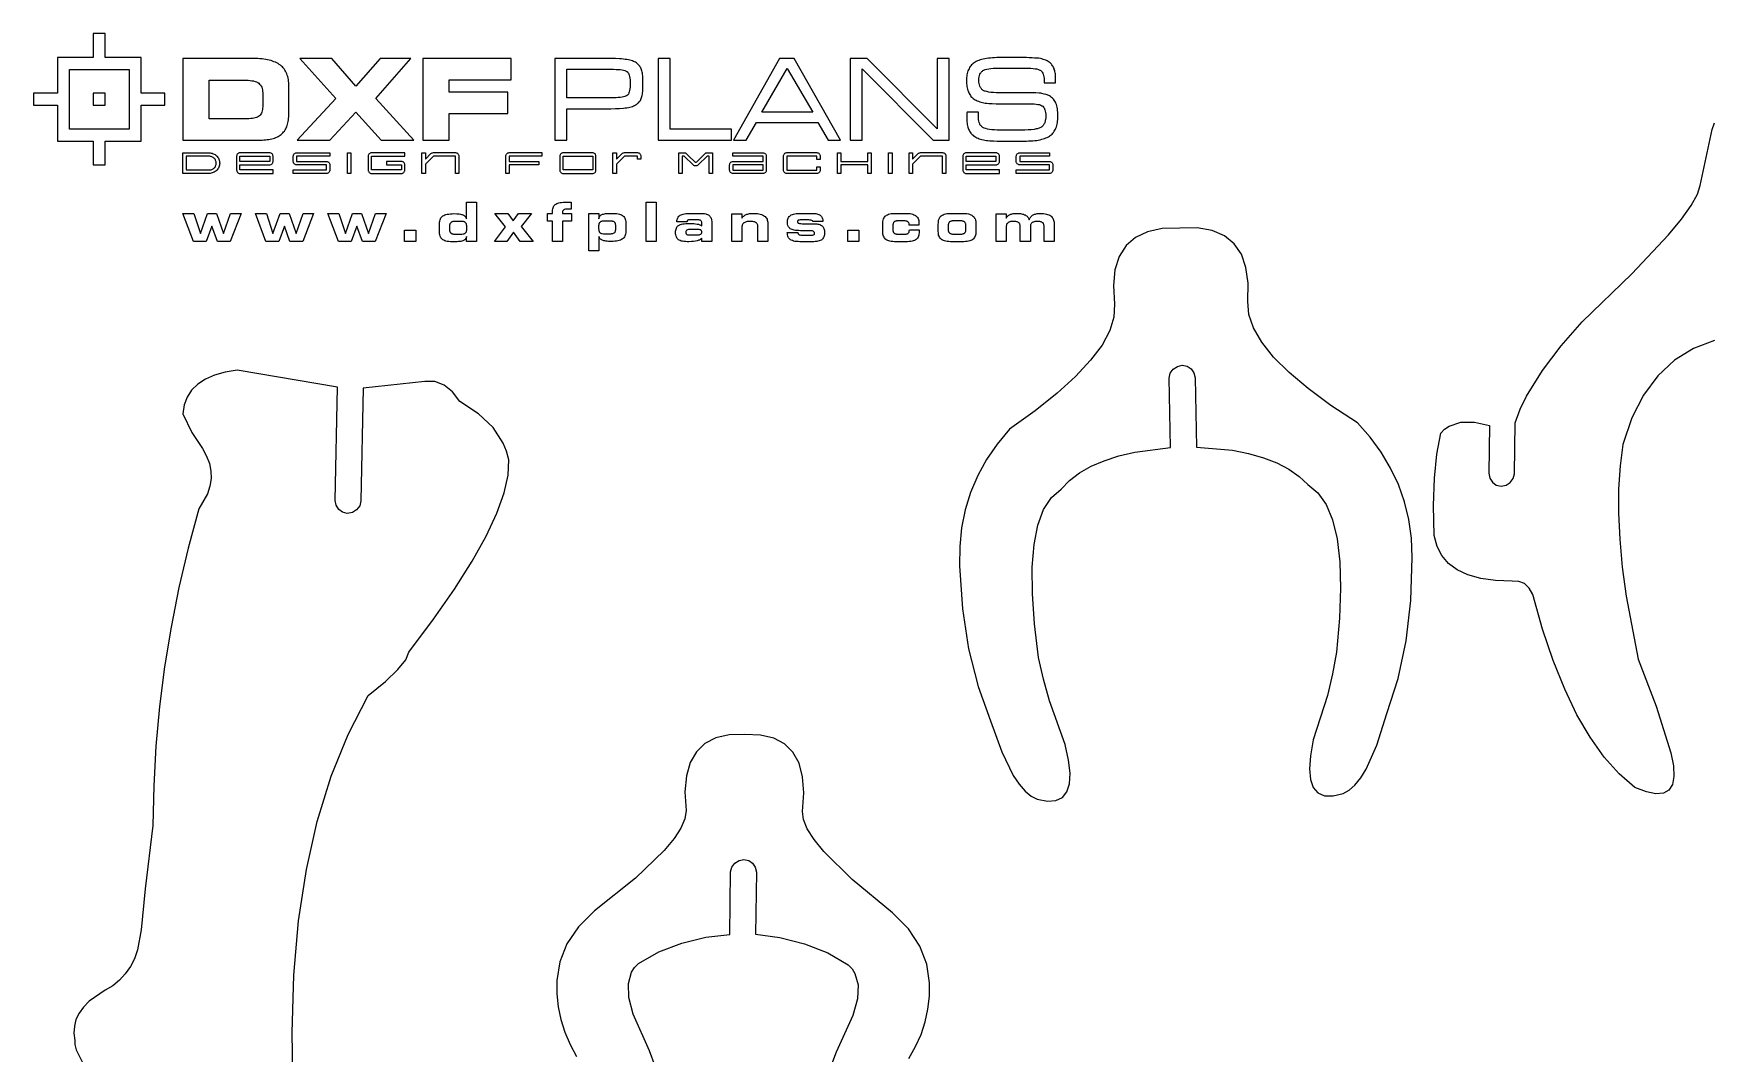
# Model space of a CAD drawing. Extents: x -2 to 290, y 2 to 291.
# Drawn here: x 0.7 to 114.1, y 222 to 290.9 of the extents above; entities that cross this region are included whole.
import ezdxf

# ---------------------------------------------------------------- set-up
doc = ezdxf.new("R2010")
doc.units = 0
doc.layers.add('IMPORT_-_LOGO_PADRAO', color=62, linetype='CONTINUOUS')

msp = doc.modelspace()

# ---------------------------------------------------------------- linework, layer by layer
at = {"layer": 'IMPORT_-_LOGO_PADRAO'}
for points in [[(2.33, 289.28), (2.33, 286.86), (0.72, 286.86), (0.72, 286.05), (2.33, 286.05), (2.33, 283.63), (4.75, 283.63), (4.75, 282.02), (5.56, 282.02), (5.56, 283.63), (7.98, 283.63), (7.98, 286.05), (9.59, 286.05), (9.59, 286.86), (7.98, 286.86), (7.98, 289.28), (5.56, 289.28), (5.56, 290.89), (4.75, 290.89), (4.75, 289.28)], [(63.75, 285.59), (63.74, 285.51), (63.74, 285.46), (63.73, 285.12), (63.73, 285.02), (63.74, 284.92), (63.75, 284.83), (63.76, 284.75), (63.78, 284.66), (63.8, 284.58), (63.82, 284.5), (63.85, 284.43), (63.88, 284.36), (63.92, 284.3), (63.96, 284.23), (64, 284.17), (64.05, 284.12), (64.1, 284.07), (64.15, 284.02), (64.21, 283.97), (64.27, 283.93), (64.34, 283.89), (64.41, 283.86), (64.49, 283.82), (64.57, 283.79), (64.66, 283.76), (64.75, 283.74), (64.85, 283.72), (64.95, 283.7), (65.05, 283.68), (65.16, 283.66), (65.28, 283.65), (65.4, 283.64), (65.53, 283.64), (65.79, 283.63), (67.6, 283.63), (67.76, 283.63), (67.9, 283.64), (68.05, 283.64), (68.19, 283.65), (68.32, 283.67), (68.44, 283.68), (68.56, 283.7), (68.68, 283.72), (68.79, 283.75), (68.89, 283.78), (68.98, 283.81), (69.07, 283.84), (69.16, 283.88), (69.24, 283.92), (69.31, 283.96), (69.37, 284), (69.43, 284.05), (69.49, 284.1), (69.55, 284.16), (69.59, 284.22), (69.64, 284.29), (69.68, 284.36), (69.72, 284.44), (69.75, 284.51), (69.78, 284.6), (69.81, 284.69), (69.83, 284.78), (69.85, 284.88), (69.86, 284.98), (69.87, 285.08), (69.88, 285.19), (69.88, 285.31), (69.88, 285.45), (69.87, 285.58), (69.86, 285.7), (69.85, 285.81), (69.83, 285.92), (69.81, 286.01), (69.78, 286.1), (69.75, 286.18), (69.72, 286.26), (69.68, 286.33), (69.63, 286.4), (69.58, 286.47), (69.52, 286.53), (69.46, 286.58), (69.39, 286.64), (69.31, 286.69), (69.27, 286.71), (69.21, 286.74), (69.16, 286.76), (69.09, 286.78), (68.96, 286.81), (68.8, 286.84), (68.72, 286.86), (68.62, 286.87), (68.4, 286.88), (68.14, 286.89), (67.84, 286.9), (65.93, 286.9), (65.72, 286.9), (65.53, 286.91), (65.36, 286.92), (65.21, 286.94), (65.08, 286.97), (64.97, 287), (64.92, 287.01), (64.88, 287.03), (64.84, 287.05), (64.81, 287.07), (64.78, 287.1), (64.75, 287.12), (64.72, 287.15), (64.69, 287.18), (64.67, 287.22), (64.65, 287.25), (64.61, 287.33), (64.59, 287.42), (64.57, 287.52), (64.55, 287.62), (64.55, 287.74), (64.55, 287.85), (64.57, 287.96), (64.59, 288.05), (64.62, 288.14), (64.65, 288.21), (64.67, 288.25), (64.7, 288.28), (64.72, 288.31), (64.75, 288.34), (64.78, 288.36), (64.81, 288.39), (64.85, 288.41), (64.89, 288.43), (64.98, 288.46), (65.09, 288.49), (65.21, 288.52), (65.35, 288.54), (65.51, 288.55), (65.69, 288.56), (65.88, 288.56), (67.7, 288.56), (67.89, 288.56), (68.06, 288.55), (68.22, 288.54), (68.35, 288.52), (68.47, 288.5), (68.57, 288.47), (68.62, 288.45), (68.66, 288.43), (68.69, 288.41), (68.72, 288.39), (68.75, 288.37), (68.78, 288.35), (68.8, 288.32), (68.82, 288.29), (68.86, 288.22), (68.89, 288.14), (68.92, 288.06), (68.94, 287.96), (68.95, 287.85), (68.95, 287.73), (68.95, 287.57), (69.73, 287.57), (69.73, 287.81), (69.73, 287.9), (69.73, 288), (69.72, 288.09), (69.71, 288.17), (69.7, 288.25), (69.68, 288.33), (69.67, 288.4), (69.64, 288.47), (69.62, 288.54), (69.59, 288.6), (69.56, 288.66), (69.52, 288.72), (69.48, 288.78), (69.44, 288.83), (69.4, 288.88), (69.35, 288.92), (69.29, 288.97), (69.22, 289.01), (69.15, 289.05), (69.07, 289.09), (68.98, 289.12), (68.89, 289.15), (68.8, 289.18), (68.7, 289.2), (68.59, 289.22), (68.45, 289.23), (68.31, 289.24), (68.14, 289.26), (67.95, 289.26), (67.75, 289.27), (67.29, 289.28), (66.08, 289.28), (65.76, 289.27), (65.61, 289.26), (65.47, 289.25), (65.33, 289.24), (65.2, 289.23), (65.07, 289.21), (64.95, 289.19), (64.84, 289.16), (64.73, 289.14), (64.63, 289.11), (64.54, 289.08), (64.45, 289.04), (64.37, 289.01), (64.3, 288.97), (64.23, 288.92), (64.17, 288.88), (64.11, 288.83), (64.05, 288.78), (64, 288.72), (63.96, 288.66), (63.91, 288.59), (63.88, 288.52), (63.84, 288.45), (63.81, 288.37), (63.78, 288.29), (63.76, 288.2), (63.74, 288.11), (63.73, 288.02), (63.72, 287.92), (63.71, 287.82), (63.71, 287.71), (63.71, 287.6), (63.72, 287.5), (63.73, 287.41), (63.74, 287.31), (63.76, 287.22), (63.78, 287.14), (63.8, 287.06), (63.83, 286.98), (63.86, 286.91), (63.89, 286.84), (63.93, 286.77), (63.97, 286.71), (64.01, 286.65), (64.06, 286.6), (64.11, 286.55), (64.17, 286.51), (64.23, 286.46), (64.29, 286.42), (64.36, 286.39), (64.43, 286.35), (64.51, 286.32), (64.6, 286.29), (64.69, 286.26), (64.78, 286.24), (64.88, 286.22), (64.98, 286.2), (65.09, 286.19), (65.21, 286.17), (65.33, 286.16), (65.45, 286.16), (65.71, 286.15), (67.97, 286.15), (68.13, 286.15), (68.28, 286.14), (68.41, 286.13), (68.53, 286.11), (68.64, 286.09), (68.72, 286.06), (68.8, 286.02), (68.83, 286), (68.86, 285.98), (68.91, 285.93), (68.95, 285.88), (68.98, 285.81), (69.01, 285.74), (69.03, 285.65), (69.05, 285.56), (69.06, 285.45), (69.06, 285.34), (69.06, 285.2), (69.04, 285.08), (69.03, 285.02), (69.02, 284.96), (69, 284.91), (68.99, 284.86), (68.97, 284.81), (68.94, 284.77), (68.92, 284.73), (68.89, 284.69), (68.86, 284.66), (68.83, 284.62), (68.8, 284.59), (68.76, 284.57), (68.72, 284.54), (68.67, 284.52), (68.62, 284.5), (68.56, 284.48), (68.5, 284.46), (68.42, 284.45), (68.27, 284.42), (68.08, 284.4), (67.88, 284.38), (67.65, 284.37), (67.4, 284.37), (66, 284.37), (65.79, 284.37), (65.6, 284.38), (65.42, 284.39), (65.27, 284.41), (65.13, 284.44), (65.01, 284.47), (64.91, 284.51), (64.86, 284.53), (64.82, 284.55), (64.78, 284.57), (64.75, 284.6), (64.72, 284.63), (64.69, 284.66), (64.66, 284.69), (64.64, 284.73), (64.62, 284.76), (64.6, 284.8), (64.58, 284.85), (64.56, 284.89), (64.54, 284.98), (64.52, 285.09), (64.52, 285.2), (64.53, 285.41), (64.53, 285.59)], [(3.14, 288.47), (4.75, 288.47), (5.56, 288.47), (7.17, 288.47), (7.17, 286.86), (7.17, 286.05), (7.17, 284.44), (5.56, 284.44), (4.75, 284.44), (3.14, 284.44), (3.14, 286.05), (3.14, 286.86)], [(15.55, 289.21), (10.8, 289.21), (10.8, 283.7), (16.03, 283.7), (16.15, 283.7), (16.27, 283.71), (16.39, 283.71), (16.5, 283.73), (16.6, 283.74), (16.7, 283.76), (16.8, 283.78), (16.89, 283.81), (16.98, 283.83), (17.07, 283.87), (17.15, 283.9), (17.23, 283.94), (17.3, 283.98), (17.37, 284.03), (17.43, 284.08), (17.49, 284.13), (17.55, 284.19), (17.6, 284.25), (17.65, 284.31), (17.7, 284.38), (17.74, 284.45), (17.78, 284.52), (17.81, 284.6), (17.84, 284.69), (17.87, 284.77), (17.89, 284.86), (17.91, 284.96), (17.93, 285.06), (17.94, 285.16), (17.95, 285.27), (17.96, 285.38), (17.96, 285.49), (17.96, 287.34), (17.96, 287.46), (17.95, 287.57), (17.94, 287.68), (17.92, 287.79), (17.9, 287.89), (17.88, 287.99), (17.85, 288.09), (17.82, 288.18), (17.78, 288.26), (17.73, 288.35), (17.69, 288.43), (17.63, 288.5), (17.58, 288.57), (17.52, 288.64), (17.45, 288.7), (17.38, 288.76), (17.31, 288.81), (17.23, 288.86), (17.14, 288.91), (17.05, 288.95), (16.95, 288.99), (16.85, 289.03), (16.75, 289.07), (16.63, 289.09), (16.52, 289.12), (16.4, 289.14), (16.27, 289.16), (16.14, 289.18), (16, 289.19), (15.86, 289.2), (15.71, 289.21)], [(18.51, 283.7), (20.73, 283.7), (22.47, 285.58), (24.18, 283.7), (26.39, 283.7), (23.83, 286.5), (26.18, 289.21), (24.11, 289.21), (22.47, 287.33), (20.85, 289.21), (18.7, 289.21), (21.13, 286.5)], [(32.97, 287.76), (32.97, 289.21), (27, 289.21), (27, 283.7), (28.77, 283.7), (28.77, 285.5), (32.73, 285.5), (32.73, 286.93), (28.77, 286.93), (28.77, 287.76)], [(36.72, 283.7), (36.72, 285.81), (39.69, 285.81), (40, 285.82), (40.29, 285.83), (40.54, 285.85), (40.66, 285.87), (40.77, 285.88), (40.88, 285.9), (40.98, 285.93), (41.07, 285.95), (41.15, 285.97), (41.23, 286), (41.3, 286.03), (41.36, 286.07), (41.42, 286.1), (41.47, 286.14), (41.52, 286.18), (41.57, 286.22), (41.61, 286.27), (41.65, 286.33), (41.69, 286.38), (41.72, 286.44), (41.75, 286.51), (41.77, 286.57), (41.79, 286.65), (41.81, 286.72), (41.83, 286.8), (41.84, 286.88), (41.85, 286.97), (41.85, 287.06), (41.85, 287.15), (41.85, 287.86), (41.85, 287.95), (41.85, 288.04), (41.84, 288.13), (41.83, 288.21), (41.81, 288.29), (41.79, 288.37), (41.77, 288.44), (41.75, 288.51), (41.72, 288.57), (41.68, 288.63), (41.65, 288.69), (41.61, 288.74), (41.57, 288.79), (41.52, 288.83), (41.47, 288.88), (41.42, 288.91), (41.36, 288.95), (41.3, 288.98), (41.23, 289.01), (41.15, 289.04), (41.06, 289.07), (40.97, 289.09), (40.88, 289.11), (40.77, 289.13), (40.66, 289.15), (40.54, 289.17), (40.42, 289.18), (40.28, 289.19), (40, 289.2), (39.69, 289.21), (35.91, 289.21), (35.91, 283.7)], [(36.72, 286.56), (36.72, 288.48), (39.88, 288.48), (40.05, 288.47), (40.2, 288.47), (40.33, 288.46), (40.45, 288.44), (40.56, 288.42), (40.65, 288.39), (40.72, 288.36), (40.76, 288.34), (40.78, 288.32), (40.81, 288.3), (40.83, 288.28), (40.86, 288.25), (40.88, 288.22), (40.91, 288.16), (40.94, 288.08), (40.96, 287.99), (40.98, 287.89), (40.99, 287.77), (40.99, 287.65), (40.99, 287.39), (40.99, 287.27), (40.98, 287.15), (40.96, 287.05), (40.94, 286.96), (40.91, 286.88), (40.88, 286.81), (40.86, 286.78), (40.83, 286.76), (40.81, 286.73), (40.78, 286.71), (40.76, 286.69), (40.72, 286.68), (40.65, 286.65), (40.56, 286.62), (40.45, 286.6), (40.33, 286.58), (40.2, 286.57), (40.05, 286.56), (39.88, 286.56)], [(42.89, 283.7), (47.85, 283.7), (47.85, 284.43), (43.71, 284.43), (43.71, 289.21), (42.89, 289.21)], [(47.97, 283.7), (48.84, 283.7), (49.52, 284.88), (53.68, 284.88), (54.38, 283.7), (55.2, 283.7), (52.07, 289.21), (51.09, 289.21)], [(49.88, 285.59), (51.59, 288.53), (53.33, 285.59)], [(56.67, 283.7), (56.67, 288.52), (61.46, 283.7), (62.53, 283.7), (62.53, 289.21), (61.72, 289.21), (61.72, 284.46), (57.01, 289.21), (55.86, 289.21), (55.86, 283.7)], [(15.06, 287.74), (15.2, 287.74), (15.33, 287.73), (15.46, 287.71), (15.57, 287.69), (15.67, 287.66), (15.76, 287.63), (15.85, 287.58), (15.92, 287.54), (15.98, 287.48), (16.04, 287.42), (16.08, 287.35), (16.12, 287.28), (16.15, 287.19), (16.17, 287.1), (16.18, 287.01), (16.19, 286.9), (16.19, 285.95), (16.18, 285.85), (16.17, 285.76), (16.16, 285.67), (16.13, 285.59), (16.1, 285.51), (16.06, 285.45), (16.02, 285.39), (15.97, 285.34), (15.91, 285.29), (15.84, 285.25), (15.77, 285.22), (15.68, 285.19), (15.59, 285.17), (15.49, 285.15), (15.38, 285.15), (15.26, 285.14), (12.57, 285.14), (12.57, 287.74)], [(4.75, 286.86), (4.75, 286.05), (5.56, 286.05), (5.56, 286.86)], [(10.8, 282.84), (11.03, 282.84), (12.57, 282.84), (12.57, 282.84), (12.64, 282.83), (12.71, 282.82), (12.78, 282.81), (12.85, 282.78), (12.91, 282.75), (12.97, 282.72), (13.02, 282.68), (13.08, 282.63), (13.12, 282.59), (13.16, 282.53), (13.2, 282.47), (13.23, 282.41), (13.25, 282.35), (13.27, 282.28), (13.28, 282.21), (13.29, 282.14), (13.28, 282.07), (13.27, 282), (13.25, 281.94), (13.23, 281.87), (13.2, 281.81), (13.16, 281.75), (13.12, 281.7), (13.08, 281.65), (13.02, 281.61), (12.97, 281.57), (12.91, 281.53), (12.85, 281.5), (12.78, 281.48), (12.71, 281.46), (12.64, 281.45), (12.57, 281.45), (12.57, 281.45), (10.8, 281.45), (10.8, 281.68), (10.8, 282.61)], [(12.57, 282.61), (11.03, 282.61), (11.03, 281.68), (12.57, 281.68), (12.62, 281.68), (12.66, 281.69), (12.71, 281.7), (12.76, 281.71), (12.8, 281.73), (12.84, 281.76), (12.87, 281.78), (12.91, 281.81), (12.94, 281.85), (12.97, 281.88), (12.99, 281.92), (13.01, 281.96), (13.03, 282), (13.04, 282.05), (13.05, 282.1), (13.05, 282.14), (13.05, 282.19), (13.04, 282.24), (13.03, 282.28), (13.01, 282.33), (12.99, 282.37), (12.97, 282.4), (12.94, 282.44), (12.91, 282.47), (12.87, 282.5), (12.84, 282.53), (12.8, 282.55), (12.76, 282.57), (12.71, 282.59), (12.66, 282.6), (12.62, 282.61)], [(14.42, 281.68), (14.43, 281.63), (14.44, 281.59), (14.46, 281.55), (14.49, 281.51), (14.52, 281.49), (14.56, 281.47), (14.6, 281.45), (14.65, 281.45), (16.89, 281.45), (16.89, 281.68), (14.88, 281.68), (14.65, 281.68), (14.65, 281.91), (14.65, 282.03), (16.65, 282.03), (16.66, 282.03), (16.66, 282.03), (16.7, 282.03), (16.75, 282.05), (16.79, 282.07), (16.82, 282.1), (16.85, 282.13), (16.87, 282.17), (16.88, 282.21), (16.89, 282.26), (16.89, 282.61), (16.89, 282.61), (16.88, 282.66), (16.87, 282.7), (16.85, 282.74), (16.82, 282.77), (16.79, 282.8), (16.75, 282.82), (16.7, 282.83), (16.66, 282.84), (14.65, 282.84), (14.6, 282.83), (14.56, 282.82), (14.52, 282.8), (14.49, 282.77), (14.46, 282.74), (14.44, 282.7), (14.43, 282.66), (14.42, 282.61), (14.42, 282.61)], [(16.66, 282.61), (16.66, 282.61), (16.66, 282.49), (16.66, 282.38), (16.66, 282.26), (16.43, 282.26), (14.65, 282.26), (14.65, 282.38), (14.65, 282.61), (14.65, 282.61), (14.88, 282.61), (16.43, 282.61)], [(18.25, 282.61), (18.26, 282.66), (18.27, 282.7), (18.29, 282.74), (18.32, 282.77), (18.35, 282.8), (18.39, 282.82), (18.43, 282.83), (18.48, 282.84), (20.71, 282.84), (20.71, 282.61), (18.71, 282.61), (18.48, 282.61), (18.48, 282.49), (18.48, 282.38), (18.48, 282.26), (18.48, 282.26), (18.71, 282.26), (20.48, 282.26), (20.49, 282.26), (20.53, 282.25), (20.58, 282.24), (20.62, 282.22), (20.65, 282.19), (20.68, 282.16), (20.7, 282.12), (20.71, 282.07), (20.72, 282.03), (20.72, 282.02), (20.72, 281.68), (20.71, 281.63), (20.7, 281.59), (20.68, 281.55), (20.65, 281.51), (20.62, 281.49), (20.58, 281.46), (20.53, 281.45), (20.49, 281.45), (18.25, 281.45), (18.25, 281.68), (20.26, 281.68), (20.49, 281.68), (20.49, 281.8), (20.49, 281.9), (20.49, 282.02), (20.49, 282.03), (20.26, 282.03), (18.49, 282.03), (18.48, 282.03), (18.48, 282.03), (18.43, 282.03), (18.39, 282.05), (18.35, 282.07), (18.32, 282.1), (18.29, 282.13), (18.27, 282.17), (18.26, 282.21), (18.25, 282.26), (18.25, 282.26)], [(21.91, 282.84), (22.13, 282.84), (22.13, 281.45), (21.91, 281.45)], [(23.31, 281.68), (23.31, 281.63), (23.33, 281.59), (23.35, 281.55), (23.38, 281.51), (23.41, 281.49), (23.45, 281.46), (23.49, 281.45), (23.54, 281.45), (23.54, 281.45), (25.54, 281.45), (25.55, 281.45), (25.6, 281.45), (25.64, 281.46), (25.68, 281.49), (25.71, 281.51), (25.74, 281.55), (25.76, 281.59), (25.78, 281.63), (25.78, 281.68), (25.78, 282.03), (25.78, 282.07), (25.76, 282.12), (25.74, 282.16), (25.71, 282.19), (25.68, 282.22), (25.64, 282.24), (25.6, 282.25), (25.55, 282.26), (25.55, 282.26), (24.55, 282.26), (24.55, 282.03), (25.32, 282.03), (25.55, 282.03), (25.55, 281.9), (25.55, 281.8), (25.55, 281.68), (23.54, 281.68), (23.54, 281.68), (23.54, 281.9), (23.54, 282.38), (23.54, 282.61), (23.54, 282.61), (23.77, 282.61), (25.78, 282.61), (25.78, 282.84), (23.54, 282.84), (23.54, 282.84), (23.49, 282.83), (23.45, 282.82), (23.41, 282.8), (23.38, 282.77), (23.35, 282.74), (23.33, 282.7), (23.31, 282.66), (23.31, 282.61)], [(27.71, 282.62), (27.17, 282.07), (27.17, 281.45), (26.94, 281.45), (26.94, 282.84), (27.17, 282.84), (27.17, 282.4), (27.55, 282.79), (27.58, 282.81), (27.62, 282.83), (27.66, 282.84), (27.72, 282.85), (29.2, 282.85), (29.25, 282.84), (29.29, 282.83), (29.33, 282.81), (29.36, 282.78), (29.39, 282.75), (29.41, 282.71), (29.43, 282.66), (29.43, 282.62), (29.43, 281.45), (29.2, 281.45), (29.2, 282.39), (29.2, 282.62), (28.97, 282.62), (27.85, 282.62)], [(32.61, 282.62), (32.61, 282.66), (32.63, 282.71), (32.65, 282.75), (32.68, 282.78), (32.71, 282.81), (32.75, 282.83), (32.79, 282.84), (32.84, 282.85), (35.04, 282.85), (35.04, 282.62), (33.07, 282.62), (32.84, 282.62), (32.84, 282.39), (32.84, 282.25), (34.83, 282.25), (34.83, 282.03), (32.84, 282.03), (32.84, 281.45), (32.61, 281.45)], [(38.69, 282.62), (38.69, 282.66), (38.67, 282.7), (38.65, 282.74), (38.63, 282.77), (38.59, 282.8), (38.55, 282.82), (38.51, 282.83), (38.47, 282.84), (36.48, 282.84), (36.43, 282.83), (36.39, 282.82), (36.35, 282.8), (36.32, 282.77), (36.29, 282.74), (36.27, 282.7), (36.25, 282.66), (36.25, 282.62), (36.25, 282.62), (36.25, 281.68), (36.25, 281.63), (36.26, 281.59), (36.29, 281.55), (36.31, 281.51), (36.35, 281.49), (36.39, 281.47), (36.43, 281.45), (36.48, 281.45), (38.47, 281.45), (38.51, 281.45), (38.55, 281.47), (38.59, 281.49), (38.63, 281.51), (38.66, 281.55), (38.68, 281.59), (38.69, 281.63), (38.69, 281.68), (38.69, 282.61)], [(36.48, 281.68), (36.48, 281.91), (36.48, 282.38), (36.48, 282.61), (36.7, 282.61), (38.24, 282.61), (38.47, 282.61), (38.47, 282.38), (38.47, 281.91), (38.47, 281.68), (38.24, 281.68), (36.7, 281.68)], [(40.72, 282.62), (40.61, 282.62), (40.07, 282.07), (40.07, 281.92), (40.07, 281.82), (40.07, 281.45), (39.84, 281.45), (39.84, 282.84), (39.92, 282.84), (39.99, 282.84), (40.07, 282.84), (40.07, 282.4), (40.45, 282.79), (40.48, 282.81), (40.52, 282.83), (40.56, 282.84), (40.62, 282.85), (40.72, 282.85), (40.86, 282.85), (41.49, 282.85), (41.54, 282.84), (41.58, 282.83), (41.62, 282.81), (41.65, 282.78), (41.68, 282.75), (41.7, 282.71), (41.72, 282.66), (41.72, 282.62), (41.72, 282.4), (41.49, 282.4), (41.49, 282.48), (41.49, 282.62), (41.26, 282.62), (40.86, 282.62), (40.75, 282.62)], [(44.73, 282.83), (44.96, 282.62), (44.96, 282.62), (44.96, 282.61), (45.36, 282.24), (45.39, 282.21), (45.41, 282.2), (45.42, 282.2), (45.43, 282.2), (45.45, 282.21), (45.49, 282.24), (46.11, 282.83), (46.11, 282.84), (46.34, 282.84), (46.57, 282.84), (46.57, 281.45), (46.34, 281.45), (46.34, 282.61), (46.34, 282.62), (46.21, 282.62), (45.58, 282.02), (45.55, 281.99), (45.51, 281.97), (45.47, 281.96), (45.42, 281.95), (45.38, 281.96), (45.34, 281.97), (45.3, 281.99), (45.26, 282.02), (44.64, 282.61), (44.51, 282.61), (44.51, 281.45), (44.51, 281.44), (44.28, 281.44), (44.28, 282.83), (44.51, 282.83)], [(47.94, 282.84), (49.97, 282.84), (50.01, 282.83), (50.06, 282.82), (50.09, 282.8), (50.13, 282.77), (50.16, 282.74), (50.18, 282.7), (50.19, 282.66), (50.19, 282.61), (50.19, 282.6), (50.19, 281.67), (50.19, 281.67), (50.19, 281.62), (50.18, 281.58), (50.16, 281.54), (50.13, 281.51), (50.09, 281.48), (50.06, 281.46), (50.01, 281.44), (49.97, 281.44), (47.94, 281.44), (47.9, 281.44), (47.85, 281.46), (47.81, 281.48), (47.78, 281.51), (47.75, 281.54), (47.73, 281.58), (47.72, 281.62), (47.71, 281.67), (47.71, 282.03), (47.72, 282.07), (47.73, 282.12), (47.75, 282.16), (47.78, 282.19), (47.81, 282.22), (47.85, 282.24), (47.9, 282.25), (47.94, 282.26), (47.94, 282.26), (49.97, 282.26), (49.97, 282.38), (49.97, 282.61), (49.74, 282.61), (47.94, 282.61)], [(53.83, 281.68), (53.83, 281.67), (53.83, 281.62), (53.81, 281.58), (53.79, 281.54), (53.76, 281.51), (53.73, 281.48), (53.69, 281.46), (53.65, 281.44), (53.6, 281.44), (51.58, 281.44), (51.53, 281.44), (51.49, 281.46), (51.45, 281.48), (51.42, 281.51), (51.39, 281.54), (51.37, 281.58), (51.35, 281.62), (51.35, 281.67), (51.35, 281.68), (51.35, 282.62), (51.35, 282.66), (51.37, 282.71), (51.39, 282.75), (51.42, 282.78), (51.45, 282.81), (51.49, 282.83), (51.53, 282.84), (51.58, 282.85), (53.6, 282.85), (53.65, 282.84), (53.69, 282.83), (53.73, 282.81), (53.76, 282.78), (53.79, 282.75), (53.81, 282.71), (53.83, 282.66), (53.83, 282.62), (53.83, 282.61), (53.83, 282.39), (53.6, 282.39), (53.6, 282.39), (53.6, 282.61), (53.6, 282.61), (53.6, 282.62), (53.37, 282.62), (51.81, 282.62), (51.58, 282.62), (51.58, 282.39), (51.58, 281.9), (51.58, 281.68), (51.58, 281.67), (51.81, 281.67), (53.37, 281.67), (53.6, 281.67), (53.6, 281.68), (53.6, 281.68), (53.6, 281.9), (53.6, 281.9), (53.83, 281.9)], [(57.04, 282.03), (55.23, 282.03), (55.23, 281.45), (55, 281.45), (55, 282.84), (55.23, 282.84), (55.23, 282.26), (57.04, 282.26), (57.04, 282.84), (57.27, 282.84), (57.27, 281.45), (57.04, 281.45)], [(58.45, 282.84), (58.68, 282.84), (58.68, 281.45), (58.45, 281.45)], [(60.76, 282.62), (60.75, 282.62), (60.6, 282.62), (60.06, 282.07), (60.06, 281.89), (60.06, 281.82), (60.06, 281.45), (59.83, 281.45), (59.83, 282.84), (59.91, 282.84), (59.99, 282.84), (60.06, 282.84), (60.06, 282.4), (60.45, 282.79), (60.48, 282.81), (60.51, 282.83), (60.56, 282.84), (60.61, 282.85), (60.76, 282.85), (60.85, 282.85), (62.09, 282.85), (62.14, 282.84), (62.18, 282.83), (62.22, 282.81), (62.26, 282.78), (62.28, 282.75), (62.31, 282.71), (62.32, 282.66), (62.32, 282.62), (62.32, 281.45), (62.09, 281.45), (62.09, 282.39), (62.09, 282.62), (61.87, 282.62), (60.85, 282.62)], [(63.46, 281.68), (63.47, 281.63), (63.48, 281.59), (63.5, 281.55), (63.53, 281.51), (63.57, 281.49), (63.6, 281.47), (63.65, 281.45), (63.69, 281.45), (65.93, 281.45), (65.93, 281.68), (63.92, 281.68), (63.69, 281.68), (63.69, 281.91), (63.69, 282.03), (65.7, 282.03), (65.7, 282.03), (65.7, 282.03), (65.75, 282.03), (65.79, 282.05), (65.83, 282.07), (65.86, 282.1), (65.89, 282.13), (65.91, 282.17), (65.93, 282.21), (65.93, 282.26), (65.93, 282.61), (65.93, 282.61), (65.93, 282.66), (65.91, 282.7), (65.89, 282.74), (65.86, 282.77), (65.83, 282.8), (65.79, 282.82), (65.75, 282.83), (65.7, 282.84), (63.69, 282.84), (63.65, 282.83), (63.6, 282.82), (63.57, 282.8), (63.53, 282.77), (63.5, 282.74), (63.48, 282.7), (63.47, 282.66), (63.46, 282.61), (63.46, 282.61), (63.46, 282.61)], [(65.7, 282.61), (65.7, 282.61), (65.7, 282.49), (65.7, 282.38), (65.7, 282.26), (65.47, 282.26), (63.69, 282.26), (63.69, 282.38), (63.69, 282.61), (63.69, 282.61), (63.92, 282.61), (65.47, 282.61)], [(67.07, 282.61), (67.08, 282.66), (67.09, 282.7), (67.11, 282.74), (67.14, 282.77), (67.17, 282.8), (67.21, 282.82), (67.25, 282.83), (67.3, 282.84), (69.31, 282.84), (69.31, 282.61), (67.53, 282.61), (67.3, 282.61), (67.3, 282.49), (67.3, 282.38), (67.3, 282.26), (67.3, 282.26), (67.53, 282.26), (69.3, 282.26), (69.31, 282.26), (69.35, 282.25), (69.4, 282.24), (69.44, 282.22), (69.47, 282.19), (69.5, 282.16), (69.52, 282.12), (69.53, 282.07), (69.54, 282.03), (69.54, 282.02), (69.54, 281.68), (69.53, 281.63), (69.52, 281.59), (69.5, 281.55), (69.47, 281.51), (69.44, 281.49), (69.4, 281.46), (69.35, 281.45), (69.31, 281.45), (67.07, 281.45), (67.07, 281.68), (69.08, 281.68), (69.31, 281.68), (69.31, 281.8), (69.31, 281.9), (69.31, 282.02), (69.31, 282.03), (69.08, 282.03), (67.31, 282.03), (67.3, 282.03), (67.3, 282.03), (67.25, 282.03), (67.21, 282.05), (67.17, 282.07), (67.14, 282.1), (67.11, 282.13), (67.09, 282.17), (67.07, 282.21), (67.07, 282.26), (67.07, 282.26), (67.07, 282.26)], [(47.94, 282.03), (47.94, 282.03), (47.94, 281.9), (47.94, 281.8), (47.94, 281.67), (48.17, 281.67), (49.74, 281.67), (49.97, 281.67), (49.97, 281.9), (49.97, 282.03), (48.17, 282.03)], [(29.95, 278.38), (29.95, 279.5), (30.62, 279.5), (30.62, 276.86), (29.95, 276.86), (29.95, 277.19), (29.94, 277.14), (29.93, 277.1), (29.91, 277.06), (29.89, 277.02), (29.86, 276.99), (29.82, 276.96), (29.78, 276.93), (29.74, 276.91), (29.69, 276.89), (29.63, 276.87), (29.56, 276.86), (29.49, 276.85), (29.41, 276.84), (29.32, 276.83), (29.22, 276.83), (29.12, 276.82), (28.99, 276.83), (28.86, 276.83), (28.75, 276.84), (28.65, 276.86), (28.56, 276.88), (28.48, 276.9), (28.41, 276.93), (28.35, 276.97), (28.3, 277.01), (28.26, 277.05), (28.22, 277.1), (28.19, 277.16), (28.16, 277.22), (28.14, 277.29), (28.13, 277.37), (28.13, 277.45), (28.13, 278.07), (28.13, 278.15), (28.14, 278.23), (28.16, 278.31), (28.19, 278.37), (28.22, 278.44), (28.26, 278.49), (28.3, 278.54), (28.35, 278.58), (28.41, 278.61), (28.48, 278.64), (28.56, 278.67), (28.65, 278.69), (28.75, 278.7), (28.86, 278.72), (28.98, 278.72), (29.1, 278.73), (29.3, 278.72), (29.39, 278.71), (29.46, 278.71), (29.54, 278.7), (29.6, 278.68), (29.66, 278.67), (29.71, 278.65), (29.75, 278.63), (29.79, 278.6), (29.83, 278.57), (29.86, 278.54), (29.89, 278.51), (29.91, 278.47), (29.93, 278.43)], [(36.42, 276.86), (35.75, 276.86), (35.75, 278.22), (35.42, 278.22), (35.42, 278.73), (35.75, 278.73), (35.75, 278.79), (35.75, 278.88), (35.76, 278.97), (35.77, 279.05), (35.79, 279.12), (35.82, 279.19), (35.85, 279.25), (35.89, 279.3), (35.93, 279.34), (35.98, 279.38), (36.04, 279.41), (36.11, 279.44), (36.19, 279.46), (36.27, 279.48), (36.36, 279.49), (36.47, 279.5), (36.58, 279.5), (37.01, 279.5), (37.01, 279.03), (36.99, 279.03), (36.83, 279.04), (36.73, 279.04), (36.64, 279.03), (36.57, 279.01), (36.54, 279), (36.51, 278.98), (36.49, 278.97), (36.47, 278.95), (36.46, 278.93), (36.44, 278.9), (36.43, 278.88), (36.43, 278.85), (36.42, 278.82), (36.42, 278.79), (36.42, 278.75), (36.42, 278.73), (37.04, 278.73), (37.04, 278.22), (36.42, 278.22)], [(42.76, 276.86), (42.09, 276.86), (42.09, 279.5), (42.76, 279.5)], [(11.51, 276.86), (10.8, 278.73), (11.54, 278.73), (11.98, 277.4), (12.47, 278.73), (13.07, 278.73), (13.54, 277.4), (14.01, 278.73), (14.73, 278.73), (14, 276.86), (13.13, 276.86), (12.76, 277.89), (12.37, 276.86)], [(16.4, 276.86), (15.69, 278.73), (16.44, 278.73), (16.88, 277.4), (17.36, 278.73), (17.97, 278.73), (18.44, 277.4), (18.91, 278.73), (19.62, 278.73), (18.9, 276.86), (18.02, 276.86), (17.66, 277.89), (17.27, 276.86)], [(21.3, 276.86), (20.59, 278.73), (21.33, 278.73), (21.77, 277.4), (22.26, 278.73), (22.86, 278.73), (23.33, 277.4), (23.8, 278.73), (24.52, 278.73), (23.79, 276.86), (22.92, 276.86), (22.55, 277.89), (22.16, 276.86)], [(29.53, 277.34), (29.64, 277.34), (29.73, 277.36), (29.77, 277.37), (29.81, 277.38), (29.84, 277.4), (29.86, 277.41), (29.89, 277.43), (29.9, 277.45), (29.92, 277.48), (29.94, 277.51), (29.95, 277.54), (29.95, 277.58), (29.96, 277.61), (29.96, 277.65), (29.96, 277.88), (29.96, 277.92), (29.95, 277.96), (29.95, 278), (29.94, 278.04), (29.92, 278.07), (29.91, 278.09), (29.89, 278.12), (29.87, 278.14), (29.84, 278.15), (29.81, 278.17), (29.78, 278.18), (29.74, 278.19), (29.69, 278.2), (29.64, 278.2), (29.53, 278.21), (29.23, 278.21), (29.12, 278.2), (29.08, 278.2), (29.03, 278.19), (28.99, 278.18), (28.96, 278.17), (28.93, 278.15), (28.9, 278.13), (28.88, 278.11), (28.86, 278.09), (28.84, 278.07), (28.83, 278.04), (28.82, 278), (28.81, 277.97), (28.8, 277.93), (28.8, 277.89), (28.8, 277.66), (28.8, 277.62), (28.81, 277.58), (28.82, 277.54), (28.83, 277.51), (28.84, 277.48), (28.86, 277.46), (28.88, 277.43), (28.9, 277.41), (28.92, 277.4), (28.95, 277.38), (28.99, 277.37), (29.03, 277.36), (29.07, 277.35), (29.12, 277.34), (29.23, 277.34)], [(32.68, 276.86), (31.83, 276.86), (32.59, 277.84), (31.86, 278.73), (32.75, 278.73), (33.11, 278.24), (33.46, 278.73), (34.33, 278.73), (33.64, 277.86), (34.45, 276.86), (33.58, 276.86), (33.12, 277.47)], [(38.89, 277.19), (38.89, 276.22), (38.21, 276.22), (38.21, 278.73), (38.89, 278.73), (38.89, 278.38), (38.89, 278.43), (38.91, 278.48), (38.92, 278.52), (38.95, 278.55), (38.98, 278.59), (39.01, 278.62), (39.05, 278.64), (39.09, 278.67), (39.14, 278.69), (39.2, 278.7), (39.27, 278.72), (39.34, 278.73), (39.43, 278.74), (39.52, 278.75), (39.72, 278.75), (39.85, 278.75), (39.97, 278.74), (40.08, 278.73), (40.18, 278.72), (40.27, 278.7), (40.35, 278.67), (40.42, 278.64), (40.48, 278.61), (40.53, 278.57), (40.58, 278.53), (40.62, 278.47), (40.65, 278.42), (40.67, 278.35), (40.69, 278.28), (40.7, 278.21), (40.7, 278.13), (40.7, 277.51), (40.7, 277.43), (40.69, 277.35), (40.67, 277.28), (40.65, 277.21), (40.61, 277.16), (40.57, 277.1), (40.53, 277.06), (40.47, 277.01), (40.41, 276.98), (40.34, 276.95), (40.26, 276.92), (40.17, 276.9), (40.07, 276.88), (39.97, 276.87), (39.85, 276.86), (39.73, 276.86), (39.53, 276.86), (39.44, 276.87), (39.36, 276.88), (39.29, 276.89), (39.22, 276.9), (39.17, 276.92), (39.12, 276.93), (39.08, 276.96), (39.04, 276.98), (39, 277.01), (38.97, 277.04), (38.94, 277.07), (38.92, 277.11), (38.9, 277.15)], [(39.3, 278.23), (39.19, 278.23), (39.1, 278.22), (39.06, 278.21), (39.03, 278.19), (39, 278.18), (38.97, 278.16), (38.95, 278.14), (38.93, 278.12), (38.91, 278.1), (38.9, 278.07), (38.89, 278.04), (38.88, 278), (38.88, 277.96), (38.87, 277.92), (38.87, 277.7), (38.88, 277.65), (38.88, 277.61), (38.89, 277.57), (38.9, 277.54), (38.91, 277.51), (38.93, 277.48), (38.94, 277.46), (38.97, 277.44), (38.99, 277.42), (39.02, 277.41), (39.06, 277.4), (39.1, 277.39), (39.19, 277.37), (39.3, 277.37), (39.61, 277.37), (39.71, 277.37), (39.76, 277.38), (39.8, 277.39), (39.84, 277.4), (39.88, 277.41), (39.91, 277.43), (39.93, 277.44), (39.96, 277.46), (39.98, 277.48), (39.99, 277.51), (40.01, 277.54), (40.02, 277.57), (40.02, 277.61), (40.03, 277.64), (40.03, 277.69), (40.03, 277.92), (40.03, 277.96), (40.02, 278), (40.02, 278.03), (40.01, 278.07), (39.99, 278.09), (39.98, 278.12), (39.96, 278.14), (39.94, 278.16), (39.91, 278.18), (39.88, 278.19), (39.84, 278.21), (39.81, 278.22), (39.76, 278.22), (39.71, 278.23), (39.61, 278.23)], [(46.51, 276.86), (45.84, 276.86), (45.84, 277.08), (45.81, 277.05), (45.78, 277.02), (45.75, 276.99), (45.71, 276.97), (45.67, 276.95), (45.62, 276.93), (45.58, 276.91), (45.53, 276.89), (45.41, 276.87), (45.28, 276.85), (45.13, 276.84), (44.97, 276.83), (44.84, 276.83), (44.73, 276.84), (44.63, 276.85), (44.53, 276.87), (44.45, 276.88), (44.38, 276.91), (44.31, 276.94), (44.26, 276.97), (44.22, 277), (44.18, 277.05), (44.14, 277.1), (44.12, 277.16), (44.1, 277.22), (44.08, 277.29), (44.07, 277.37), (44.07, 277.46), (44.07, 277.54), (44.08, 277.62), (44.1, 277.69), (44.12, 277.75), (44.15, 277.81), (44.18, 277.86), (44.22, 277.9), (44.27, 277.94), (44.32, 277.97), (44.39, 278), (44.47, 278.02), (44.55, 278.04), (44.65, 278.05), (44.76, 278.06), (44.88, 278.07), (45.01, 278.07), (45.16, 278.07), (45.3, 278.06), (45.42, 278.05), (45.53, 278.03), (45.62, 278.01), (45.7, 277.98), (45.78, 277.95), (45.84, 277.91), (45.84, 278.11), (45.84, 278.16), (45.82, 278.2), (45.8, 278.23), (45.77, 278.26), (45.74, 278.29), (45.69, 278.3), (45.64, 278.31), (45.58, 278.31), (45.03, 278.31), (44.98, 278.31), (44.94, 278.31), (44.91, 278.3), (44.88, 278.28), (44.86, 278.26), (44.85, 278.24), (44.84, 278.21), (44.83, 278.17), (44.16, 278.17), (44.16, 278.2), (44.16, 278.27), (44.17, 278.33), (44.19, 278.39), (44.21, 278.45), (44.24, 278.5), (44.28, 278.55), (44.32, 278.59), (44.38, 278.62), (44.44, 278.65), (44.5, 278.68), (44.58, 278.7), (44.67, 278.72), (44.76, 278.73), (44.87, 278.74), (44.98, 278.75), (45.11, 278.75), (45.76, 278.75), (45.86, 278.75), (45.94, 278.74), (46.02, 278.73), (46.1, 278.71), (46.16, 278.69), (46.23, 278.67), (46.28, 278.64), (46.33, 278.6), (46.37, 278.56), (46.41, 278.51), (46.44, 278.46), (46.47, 278.41), (46.49, 278.35), (46.5, 278.28), (46.51, 278.21), (46.51, 278.13)], [(48.54, 276.86), (47.87, 276.86), (47.87, 278.71), (48.54, 278.71), (48.54, 278.43), (48.57, 278.47), (48.6, 278.51), (48.64, 278.54), (48.67, 278.57), (48.71, 278.6), (48.75, 278.63), (48.79, 278.65), (48.84, 278.67), (48.88, 278.69), (48.94, 278.7), (49, 278.72), (49.06, 278.73), (49.21, 278.74), (49.38, 278.74), (49.49, 278.74), (49.6, 278.73), (49.69, 278.72), (49.78, 278.7), (49.86, 278.68), (49.94, 278.65), (50.01, 278.61), (50.07, 278.57), (50.12, 278.53), (50.17, 278.48), (50.2, 278.42), (50.24, 278.36), (50.26, 278.29), (50.28, 278.22), (50.29, 278.15), (50.29, 278.06), (50.29, 276.86), (49.62, 276.86), (49.62, 277.8), (49.62, 277.86), (49.61, 277.91), (49.61, 277.96), (49.59, 278), (49.58, 278.04), (49.56, 278.07), (49.54, 278.1), (49.51, 278.12), (49.48, 278.14), (49.44, 278.16), (49.4, 278.17), (49.35, 278.18), (49.29, 278.19), (49.23, 278.2), (49.08, 278.2), (49.01, 278.2), (48.95, 278.2), (48.89, 278.19), (48.83, 278.18), (48.78, 278.16), (48.74, 278.14), (48.7, 278.12), (48.67, 278.1), (48.64, 278.07), (48.61, 278.04), (48.59, 278), (48.57, 277.96), (48.56, 277.92), (48.55, 277.87), (48.54, 277.82), (48.54, 277.76)], [(51.61, 277.45), (52.32, 277.45), (52.32, 277.44), (52.32, 277.42), (52.33, 277.4), (52.34, 277.38), (52.35, 277.37), (52.36, 277.35), (52.37, 277.34), (52.41, 277.31), (52.46, 277.3), (52.52, 277.28), (52.6, 277.28), (52.69, 277.27), (53.18, 277.27), (53.25, 277.28), (53.31, 277.28), (53.35, 277.29), (53.39, 277.31), (53.42, 277.33), (53.44, 277.35), (53.45, 277.38), (53.45, 277.42), (53.45, 277.45), (53.43, 277.48), (53.41, 277.51), (53.39, 277.53), (53.35, 277.54), (53.3, 277.56), (53.24, 277.57), (53.17, 277.57), (52.51, 277.58), (52.39, 277.59), (52.28, 277.59), (52.17, 277.6), (52.08, 277.62), (52, 277.64), (51.93, 277.66), (51.86, 277.68), (51.81, 277.71), (51.77, 277.75), (51.73, 277.79), (51.69, 277.83), (51.67, 277.89), (51.65, 277.94), (51.63, 278.01), (51.62, 278.07), (51.62, 278.15), (51.62, 278.23), (51.63, 278.3), (51.65, 278.36), (51.67, 278.42), (51.7, 278.48), (51.74, 278.53), (51.78, 278.57), (51.83, 278.61), (51.88, 278.64), (51.95, 278.67), (52.02, 278.7), (52.11, 278.72), (52.2, 278.73), (52.3, 278.74), (52.41, 278.75), (52.53, 278.75), (53.29, 278.75), (53.38, 278.75), (53.46, 278.74), (53.54, 278.73), (53.61, 278.72), (53.68, 278.7), (53.74, 278.68), (53.79, 278.65), (53.83, 278.62), (53.88, 278.58), (53.91, 278.54), (53.94, 278.49), (53.97, 278.44), (53.99, 278.39), (54, 278.33), (54.01, 278.27), (54.01, 278.2), (53.34, 278.2), (53.33, 278.22), (53.3, 278.25), (53.27, 278.26), (53.23, 278.28), (53.19, 278.29), (53.13, 278.3), (53.07, 278.31), (53.01, 278.31), (52.54, 278.31), (52.47, 278.31), (52.42, 278.3), (52.38, 278.29), (52.35, 278.28), (52.32, 278.26), (52.31, 278.24), (52.3, 278.22), (52.29, 278.19), (52.3, 278.16), (52.31, 278.13), (52.33, 278.11), (52.35, 278.09), (52.39, 278.08), (52.44, 278.07), (52.52, 278.06), (52.61, 278.05), (53.43, 278.05), (53.52, 278.05), (53.6, 278.04), (53.68, 278.03), (53.74, 278.01), (53.81, 277.99), (53.86, 277.97), (53.92, 277.94), (53.96, 277.9), (54, 277.87), (54.03, 277.82), (54.06, 277.78), (54.08, 277.72), (54.1, 277.66), (54.12, 277.6), (54.12, 277.53), (54.13, 277.46), (54.12, 277.38), (54.12, 277.3), (54.1, 277.23), (54.08, 277.17), (54.05, 277.11), (54.02, 277.06), (53.98, 277.01), (53.94, 276.97), (53.89, 276.94), (53.83, 276.91), (53.76, 276.89), (53.68, 276.87), (53.6, 276.85), (53.5, 276.84), (53.4, 276.83), (53.29, 276.83), (52.6, 276.83), (52.46, 276.83), (52.34, 276.84), (52.22, 276.85), (52.12, 276.86), (52.03, 276.88), (51.95, 276.91), (51.88, 276.93), (51.82, 276.97), (51.77, 277), (51.73, 277.05), (51.69, 277.1), (51.67, 277.15), (51.64, 277.22), (51.63, 277.29), (51.62, 277.36)], [(58.95, 276.83), (58.84, 276.83), (58.73, 276.84), (58.63, 276.85), (58.54, 276.87), (58.46, 276.89), (58.39, 276.92), (58.33, 276.95), (58.27, 276.99), (58.22, 277.04), (58.18, 277.09), (58.14, 277.14), (58.11, 277.2), (58.09, 277.27), (58.07, 277.35), (58.06, 277.43), (58.06, 277.52), (58.06, 278.03), (58.06, 278.12), (58.07, 278.21), (58.09, 278.3), (58.11, 278.37), (58.14, 278.44), (58.17, 278.5), (58.21, 278.55), (58.26, 278.59), (58.31, 278.63), (58.38, 278.66), (58.45, 278.69), (58.53, 278.71), (58.62, 278.73), (58.72, 278.74), (58.83, 278.75), (58.95, 278.75), (59.59, 278.75), (59.7, 278.75), (59.81, 278.74), (59.91, 278.73), (59.99, 278.71), (60.08, 278.69), (60.15, 278.66), (60.21, 278.63), (60.27, 278.6), (60.32, 278.56), (60.37, 278.51), (60.4, 278.46), (60.44, 278.4), (60.46, 278.33), (60.48, 278.27), (60.49, 278.19), (60.49, 278.11), (60.49, 278.04), (60.48, 277.96), (59.84, 277.96), (59.84, 277.97), (59.84, 278), (59.84, 278.04), (59.83, 278.07), (59.82, 278.1), (59.81, 278.12), (59.79, 278.14), (59.78, 278.16), (59.76, 278.18), (59.73, 278.2), (59.71, 278.21), (59.67, 278.22), (59.64, 278.23), (59.56, 278.24), (59.47, 278.25), (59.14, 278.25), (59.03, 278.24), (58.99, 278.24), (58.95, 278.23), (58.91, 278.22), (58.88, 278.2), (58.85, 278.19), (58.82, 278.17), (58.8, 278.15), (58.78, 278.13), (58.77, 278.1), (58.76, 278.07), (58.75, 278.03), (58.74, 277.99), (58.74, 277.95), (58.74, 277.9), (58.74, 277.67), (58.74, 277.62), (58.74, 277.58), (58.75, 277.55), (58.76, 277.51), (58.77, 277.48), (58.79, 277.46), (58.81, 277.43), (58.83, 277.41), (58.85, 277.39), (58.88, 277.38), (58.92, 277.37), (58.95, 277.36), (58.99, 277.35), (59.04, 277.34), (59.14, 277.34), (59.44, 277.34), (59.55, 277.34), (59.64, 277.35), (59.68, 277.36), (59.72, 277.37), (59.74, 277.39), (59.77, 277.4), (59.78, 277.42), (59.8, 277.44), (59.81, 277.46), (59.83, 277.49), (59.83, 277.52), (59.84, 277.56), (59.85, 277.64), (60.51, 277.64), (60.52, 277.6), (60.52, 277.53), (60.51, 277.44), (60.5, 277.35), (60.49, 277.27), (60.47, 277.2), (60.44, 277.14), (60.4, 277.08), (60.36, 277.03), (60.31, 276.99), (60.25, 276.95), (60.19, 276.92), (60.11, 276.89), (60.03, 276.87), (59.94, 276.85), (59.83, 276.84), (59.72, 276.83), (59.6, 276.83)], [(62.74, 276.83), (62.62, 276.83), (62.51, 276.84), (62.4, 276.85), (62.31, 276.87), (62.22, 276.89), (62.15, 276.92), (62.08, 276.95), (62.02, 276.99), (61.97, 277.03), (61.93, 277.08), (61.89, 277.14), (61.86, 277.2), (61.83, 277.27), (61.82, 277.35), (61.81, 277.43), (61.8, 277.52), (61.8, 278.03), (61.81, 278.12), (61.82, 278.21), (61.83, 278.29), (61.86, 278.37), (61.89, 278.43), (61.92, 278.49), (61.96, 278.54), (62.01, 278.59), (62.07, 278.63), (62.14, 278.66), (62.21, 278.69), (62.3, 278.71), (62.39, 278.73), (62.5, 278.74), (62.61, 278.75), (62.74, 278.75), (63.41, 278.75), (63.53, 278.75), (63.64, 278.74), (63.74, 278.73), (63.84, 278.71), (63.92, 278.69), (64, 278.66), (64.07, 278.63), (64.12, 278.59), (64.18, 278.54), (64.22, 278.49), (64.26, 278.43), (64.29, 278.37), (64.31, 278.3), (64.33, 278.22), (64.34, 278.14), (64.34, 278.05), (64.34, 277.53), (64.34, 277.44), (64.33, 277.35), (64.31, 277.28), (64.29, 277.21), (64.26, 277.14), (64.22, 277.09), (64.18, 277.03), (64.13, 276.99), (64.07, 276.95), (64.01, 276.92), (63.93, 276.89), (63.85, 276.87), (63.75, 276.85), (63.65, 276.84), (63.53, 276.83), (63.41, 276.83)], [(62.92, 277.34), (63.23, 277.34), (63.34, 277.34), (63.39, 277.35), (63.44, 277.36), (63.48, 277.37), (63.51, 277.38), (63.55, 277.39), (63.57, 277.41), (63.59, 277.43), (63.61, 277.46), (63.63, 277.48), (63.65, 277.51), (63.66, 277.55), (63.66, 277.58), (63.67, 277.63), (63.67, 277.67), (63.67, 277.92), (63.67, 277.96), (63.66, 278), (63.66, 278.04), (63.64, 278.07), (63.63, 278.1), (63.61, 278.13), (63.59, 278.15), (63.57, 278.17), (63.54, 278.19), (63.51, 278.2), (63.48, 278.22), (63.44, 278.23), (63.39, 278.24), (63.34, 278.24), (63.23, 278.25), (62.92, 278.25), (62.8, 278.24), (62.75, 278.24), (62.71, 278.23), (62.67, 278.22), (62.63, 278.2), (62.6, 278.19), (62.57, 278.17), (62.55, 278.15), (62.53, 278.13), (62.51, 278.1), (62.5, 278.07), (62.49, 278.03), (62.48, 277.99), (62.48, 277.95), (62.48, 277.91), (62.48, 277.67), (62.48, 277.62), (62.48, 277.58), (62.49, 277.55), (62.5, 277.51), (62.52, 277.48), (62.53, 277.46), (62.55, 277.43), (62.58, 277.41), (62.6, 277.39), (62.64, 277.38), (62.67, 277.37), (62.71, 277.36), (62.76, 277.35), (62.81, 277.34)], [(66.38, 276.86), (65.71, 276.86), (65.71, 278.71), (66.38, 278.71), (66.38, 278.43), (66.41, 278.47), (66.43, 278.51), (66.47, 278.54), (66.5, 278.57), (66.53, 278.6), (66.57, 278.63), (66.61, 278.65), (66.65, 278.67), (66.69, 278.69), (66.74, 278.7), (66.79, 278.72), (66.85, 278.73), (66.97, 278.74), (67.11, 278.74), (67.2, 278.74), (67.28, 278.74), (67.36, 278.73), (67.43, 278.72), (67.5, 278.7), (67.56, 278.69), (67.62, 278.66), (67.67, 278.64), (67.72, 278.61), (67.76, 278.58), (67.8, 278.55), (67.83, 278.51), (67.87, 278.47), (67.89, 278.42), (67.91, 278.37), (67.93, 278.32), (67.96, 278.37), (67.98, 278.42), (68.02, 278.47), (68.05, 278.51), (68.09, 278.55), (68.12, 278.58), (68.17, 278.62), (68.21, 278.64), (68.26, 278.67), (68.31, 278.69), (68.36, 278.7), (68.42, 278.72), (68.49, 278.73), (68.55, 278.74), (68.63, 278.74), (68.7, 278.74), (68.82, 278.74), (68.92, 278.73), (69.02, 278.72), (69.11, 278.7), (69.19, 278.68), (69.27, 278.65), (69.34, 278.62), (69.4, 278.58), (69.45, 278.53), (69.5, 278.48), (69.54, 278.43), (69.57, 278.36), (69.59, 278.3), (69.61, 278.23), (69.62, 278.15), (69.63, 278.06), (69.63, 276.86), (68.95, 276.86), (68.95, 277.8), (68.95, 277.86), (68.95, 277.91), (68.94, 277.96), (68.93, 278), (68.91, 278.04), (68.9, 278.07), (68.88, 278.1), (68.85, 278.12), (68.83, 278.14), (68.79, 278.16), (68.76, 278.17), (68.71, 278.18), (68.66, 278.19), (68.61, 278.2), (68.48, 278.2), (68.42, 278.2), (68.37, 278.2), (68.32, 278.19), (68.27, 278.18), (68.23, 278.16), (68.19, 278.15), (68.15, 278.13), (68.12, 278.1), (68.1, 278.08), (68.08, 278.05), (68.06, 278.01), (68.04, 277.97), (68.03, 277.93), (68.02, 277.88), (68.02, 277.83), (68.02, 277.78), (68.02, 276.86), (67.34, 276.86), (67.34, 277.8), (67.34, 277.86), (67.34, 277.91), (67.33, 277.96), (67.32, 278), (67.3, 278.04), (67.29, 278.07), (67.27, 278.1), (67.24, 278.12), (67.21, 278.14), (67.18, 278.16), (67.14, 278.17), (67.1, 278.18), (67.05, 278.19), (66.99, 278.2), (66.86, 278.2), (66.8, 278.2), (66.74, 278.2), (66.69, 278.19), (66.64, 278.18), (66.6, 278.16), (66.56, 278.15), (66.52, 278.13), (66.49, 278.1), (66.47, 278.07), (66.44, 278.04), (66.42, 278.01), (66.41, 277.97), (66.4, 277.93), (66.39, 277.88), (66.38, 277.83), (66.38, 277.78)], [(26.52, 276.86), (25.77, 276.86), (25.77, 277.61), (26.52, 277.61)], [(45.5, 277.66), (45.09, 277.66), (45, 277.66), (44.93, 277.65), (44.87, 277.64), (44.83, 277.62), (44.81, 277.61), (44.8, 277.59), (44.78, 277.58), (44.77, 277.56), (44.76, 277.52), (44.75, 277.47), (44.76, 277.42), (44.77, 277.39), (44.79, 277.36), (44.82, 277.33), (44.86, 277.31), (44.92, 277.3), (45, 277.3), (45.09, 277.29), (45.5, 277.29), (45.58, 277.3), (45.66, 277.3), (45.71, 277.32), (45.76, 277.34), (45.78, 277.35), (45.79, 277.36), (45.8, 277.38), (45.81, 277.4), (45.83, 277.44), (45.83, 277.48), (45.83, 277.53), (45.82, 277.57), (45.81, 277.59), (45.79, 277.6), (45.78, 277.61), (45.76, 277.63), (45.72, 277.64), (45.66, 277.65), (45.59, 277.66)], [(56.45, 276.86), (55.7, 276.86), (55.7, 277.61), (56.45, 277.61)], [(79.23, 262.97), (81.67, 262.75), (82.76, 262.54), (83.77, 262.25), (84.67, 261.9), (85.48, 261.48), (86.17, 260.99), (86.75, 260.44), (87.43, 259.89), (87.99, 259.1), (88.42, 258.06), (88.73, 256.77), (88.91, 255.23), (88.96, 253.44), (88.89, 251.41), (88.7, 249.12), (88.43, 247.66), (88.08, 246.19), (87.12, 243.19), (86.93, 242.13), (86.87, 241.24), (86.93, 240.53), (87.12, 239.99), (87.44, 239.62), (87.89, 239.43), (88.46, 239.42), (89.15, 239.58), (89.55, 239.8), (89.94, 240.15), (90.33, 240.63), (90.7, 241.23), (91.41, 242.84), (92.09, 244.97), (92.86, 247.34), (93.4, 249.88), (93.72, 252.61), (93.81, 255.51), (93.75, 256.82), (93.57, 258.07), (93.28, 259.28), (92.87, 260.44), (92.35, 261.55), (91.72, 262.62), (90.96, 263.64), (90.1, 264.61), (88.32, 265.78), (86.79, 266.92), (85.5, 268.01), (84.45, 269.05), (83.65, 270.05), (83.09, 271.01), (82.77, 271.92), (82.7, 272.79), (82.73, 274.04), (82.58, 275.1), (82.27, 275.99), (81.78, 276.7), (81.12, 277.24), (80.29, 277.59), (79.29, 277.77), (78.11, 277.76), (76.93, 277.72), (75.94, 277.51), (75.12, 277.13), (74.48, 276.57), (74.02, 275.84), (73.73, 274.94), (73.63, 273.87), (73.71, 272.62), (73.66, 271.75), (73.38, 270.83), (72.86, 269.86), (72.09, 268.83), (71.08, 267.74), (69.83, 266.61), (68.34, 265.42), (66.61, 264.17), (65.78, 263.17), (65.07, 262.13), (64.47, 261.04), (63.99, 259.91), (63.63, 258.73), (63.38, 257.52), (63.25, 256.25), (63.24, 254.95), (63.43, 252.05), (63.85, 249.34), (64.49, 246.81), (65.34, 244.48), (66.1, 242.38), (66.87, 240.8), (67.27, 240.2), (67.67, 239.74), (68.07, 239.4), (68.48, 239.2), (69.18, 239.06), (69.75, 239.1), (70.19, 239.31), (70.49, 239.68), (70.66, 240.23), (70.7, 240.94), (70.6, 241.83), (70.38, 242.88), (69.31, 245.84), (68.9, 247.3), (68.58, 248.75), (68.3, 251.03), (68.16, 253.06), (68.15, 254.85), (68.27, 256.39), (68.53, 257.69), (68.92, 258.75), (69.45, 259.56), (70.11, 260.13), (70.67, 260.71), (71.34, 261.22), (72.12, 261.67), (73.01, 262.05), (73.99, 262.37), (75.07, 262.63), (77.49, 262.94), (77.4, 267.62), (77.47, 267.95), (77.66, 268.22), (77.95, 268.41), (78.28, 268.49), (78.61, 268.43), (78.88, 268.25), (79.06, 267.98), (79.14, 267.65)]]:
    msp.add_lwpolyline(points, close=True, dxfattribs=at)
for points in [[(114.22, 270.17), (112.79, 269.63), (111.51, 268.83), (110.38, 267.78), (109.42, 266.48), (108.63, 264.94), (108.03, 263.14), (107.84, 261.7), (107.74, 260.15), (107.74, 258.5), (107.82, 256.74), (107.99, 254.87), (108.26, 252.9), (109.06, 248.64), (110.28, 245.48), (111.27, 242.33), (111.44, 241.44), (111.47, 240.73), (111.37, 240.18), (111.14, 239.8), (110.77, 239.59), (110.26, 239.55), (109.62, 239.69), (108.84, 239.99), (107.77, 240.91), (106.77, 242.04), (105.82, 243.37), (104.93, 244.9), (104.1, 246.63), (103.33, 248.56), (102.61, 250.68), (101.95, 253.01), (101.71, 253.45), (101.39, 253.75), (101.01, 253.9), (100.55, 253.92), (99.42, 253.96), (98.43, 254.1), (97.57, 254.34), (96.85, 254.67), (96.26, 255.11), (95.8, 255.64), (95.48, 256.26), (95.29, 256.99), (95.25, 259.03), (95.31, 260.87), (95.47, 262.49), (95.73, 263.9), (95.99, 264.17), (96.31, 264.38), (97.09, 264.64), (98.02, 264.65), (99.02, 264.42), (98.97, 261.2), (99.04, 260.87), (99.22, 260.59), (99.48, 260.4), (99.81, 260.33), (100.14, 260.4), (100.43, 260.58), (100.63, 260.85), (100.71, 261.17), (100.76, 264.61), (101.1, 265.52), (101.53, 266.4), (102.6, 268.13), (103.87, 269.8), (105.27, 271.42), (108.64, 274.67), (111.1, 277.29), (111.98, 278.36), (112.64, 279.28), (113.06, 280.04), (113.26, 280.64), (114.07, 284.41), (114.22, 284.87)], [(18.25, 219.34), (18.17, 223.42), (18.29, 227.3), (18.61, 230.97), (19.14, 234.44), (19.87, 237.69), (20.81, 240.74), (21.95, 243.57), (23.3, 246.2), (24.47, 247.15), (25.32, 247.95), (25.85, 248.61), (26.06, 249.13), (27.71, 251.34), (29.13, 253.38), (30.32, 255.26), (31.28, 256.96), (32, 258.5), (32.5, 259.87), (32.77, 261.07), (32.81, 262.11), (32.65, 262.69), (32.42, 263.24), (31.74, 264.28), (30.76, 265.21), (29.49, 266.05), (29, 266.71), (28.44, 267.16), (27.82, 267.39), (27.13, 267.39), (22.98, 266.94), (22.82, 259.33), (22.74, 259), (22.53, 258.73), (22.24, 258.56), (21.9, 258.49), (21.58, 258.57), (21.32, 258.76), (21.14, 259.04), (21.08, 259.37), (21.24, 267.01), (14.47, 268.16), (13.65, 268.03), (12.93, 267.83), (12.32, 267.56), (11.8, 267.22), (11.39, 266.82), (11.09, 266.35), (10.89, 265.82), (10.79, 265.22), (11.41, 263.96), (12.13, 262.87), (12.4, 262.36), (12.59, 261.85), (12.69, 261.34), (12.7, 260.84), (12.62, 260.33), (12.46, 259.82), (11.88, 258.8), (11.16, 256.14), (10.53, 253.48), (10, 250.81), (9.56, 248.14), (9.22, 245.46), (8.98, 242.78), (8.83, 240.1), (8.78, 237.41), (8.25, 233.14), (7.98, 230.38), (7.74, 229.02), (7.53, 228.42), (7.25, 227.89), (6.91, 227.4), (6.52, 226.98), (6.06, 226.6), (5.54, 226.29), (4.48, 225.55), (4.09, 225.15), (3.79, 224.74), (3.58, 224.31), (3.47, 223.86), (3.44, 223.39), (3.5, 222.9), (3.51, 222.62), (3.6, 222.27), (4.04, 221.37)], [(59.82, 221.68), (60.27, 222.49), (60.64, 223.31), (60.91, 224.16), (61.1, 225.02), (61.21, 225.9), (61.22, 226.79), (61.04, 228.06), (60.56, 229.27), (59.79, 230.43), (58.72, 231.53), (56, 233.77), (54.08, 235.66), (53.42, 236.47), (52.96, 237.19), (52.7, 237.82), (52.64, 238.37), (52.72, 239.63), (52.64, 240.71), (52.4, 241.62), (51.99, 242.36), (51.42, 242.92), (50.69, 243.31), (49.79, 243.52), (48.74, 243.56), (47.68, 243.54), (46.78, 243.33), (46.05, 242.96), (45.47, 242.4), (45.05, 241.67), (44.8, 240.76), (44.7, 239.68), (44.77, 238.42), (44.7, 237.87), (44.43, 237.24), (43.96, 236.53), (43.29, 235.73), (41.35, 233.86), (38.6, 231.65), (37.52, 230.57), (36.73, 229.42), (36.24, 228.21), (36.04, 226.95), (36.05, 226.05), (36.14, 225.17), (36.32, 224.31), (36.58, 223.46), (36.94, 222.63), (37.38, 221.82)], [(42.68, 221.17), (42.31, 222.2), (41.2, 224.67), (40.91, 225.8), (40.88, 226.75), (41.09, 227.52), (41.29, 227.83), (41.56, 228.1), (42.94, 228.89), (44.48, 229.47), (46.1, 229.87), (47.73, 230.06), (47.78, 234.29), (47.86, 234.61), (48.06, 234.88), (48.35, 235.06), (48.68, 235.13), (49.01, 235.06), (49.27, 234.87), (49.45, 234.6), (49.52, 234.27), (49.47, 230.07), (51.11, 229.85), (52.77, 229.43), (54.34, 228.82), (55.72, 228.01), (55.98, 227.74), (56.18, 227.42), (56.39, 226.65), (56.34, 225.71), (56.04, 224.58), (54.9, 222.12), (54.52, 221.09)]]:
    msp.add_lwpolyline(points, dxfattribs=at)

doc.saveas('drawing.dxf')
